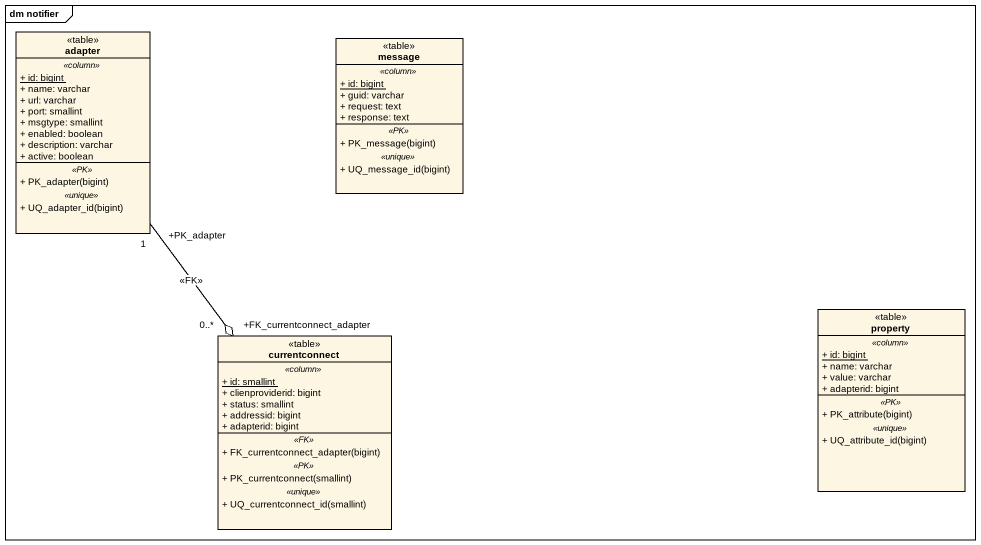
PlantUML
@startuml
mainframe dm notifier
hide circle
hide empty members
skinparam classAttributeIconSize 0
class adapter <<table>> {
  .. <<column>> ..
  {static} + id: bigint
  + name: varchar
  + url: varchar
  + port: smallint
  + msgtype: smallint
  + enabled: boolean
  + description: varchar
  + active: boolean
  .. <<PK>> ..
  + PK_adapter(bigint)
  .. <<unique>> ..
  + UQ_adapter_id(bigint)
}
class message <<table>> {
  .. <<column>> ..
  {static} + id: bigint
  + guid: varchar
  + request: text
  + response: text
  .. <<PK>> ..
  + PK_message(bigint)
  .. <<unique>> ..
  + UQ_message_id(bigint)
}
class currentconnect <<table>> {
  .. <<column>> ..
  {static} + id: smallint
  + clienproviderid: bigint
  + status: smallint
  + addressid: bigint
  + adapterid: bigint
  .. <<FK>> ..
  + FK_currentconnect_adapter(bigint)
  .. <<PK>> ..
  + PK_currentconnect(smallint)
  .. <<unique>> ..
  + UQ_currentconnect_id(smallint)
}
class property <<table>> {
  .. <<column>> ..
  {static} + id: bigint
  + name: varchar
  + value: varchar
  + adapterid: bigint
  .. <<PK>> ..
  + PK_attribute(bigint)
  .. <<unique>> ..
  + UQ_attribute_id(bigint)
}
currentconnect "+FK_currentconnect_adapter\n0..*" o-up- "+PK_adapter\n1" adapter : <<FK>>
@enduml
